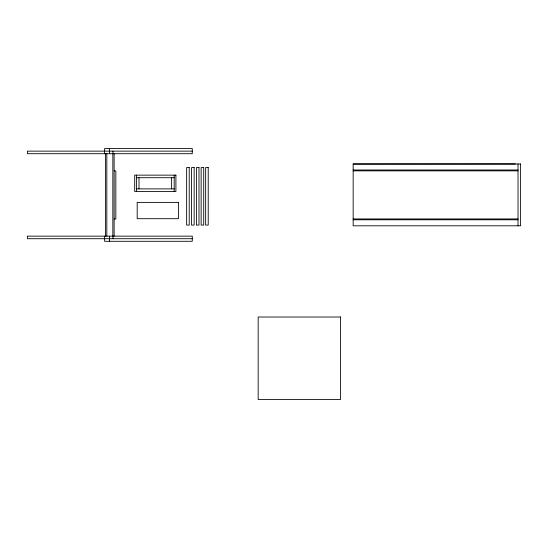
<?xml version="1.0" encoding="UTF-8"?>
<svg xmlns="http://www.w3.org/2000/svg" width="548" height="548" viewBox="0 0 548 548"><rect width="100%" height="100%" fill="white"/><g stroke="black" fill="none" stroke-linecap="round" stroke-linejoin="round"><path stroke-width="0.82" d="M192.266 151.132L27.4 151.132L27.4 153.707L192.266 153.707L192.266 148.556L104.6 148.556L104.6 153.707M353.159 164.044L515.449 163.982M353.159 169.996L518.024 169.996M114.128 170.88L115.84 170.88L115.84 218.967L114.128 218.967M353.159 170.853L518.024 170.853M136.418 177.716L174.202 177.716M136.418 188.875L174.202 188.875M353.159 218.94L518.024 218.94M353.159 219.796L518.024 219.796M192.266 238.716L27.4 238.716L27.4 236.14L192.266 236.14L192.266 241.291L104.6 241.291L104.6 236.14M518.024 163.982L518.024 225.81M174.202 175.141L174.202 191.451M171.627 177.716L171.627 188.875M138.993 177.716L138.993 188.875M136.418 175.141L136.418 191.451M114.128 153.707L114.128 236.14M112.97 151.132L112.97 153.707M112.97 236.14L112.97 238.716M112.84 153.707L112.84 236.14M109.525 148.556L109.525 153.707M109.525 236.14L109.525 241.291M106.826 153.707L106.826 236.14M105.538 153.707L105.538 236.14M520.6 163.982L353.159 163.982L353.159 225.81L520.6 225.81L520.6 163.982M189.218 167.558L186.642 167.558L186.642 225.084L189.218 225.084L189.218 167.558M194.156 167.558L191.581 167.558L191.581 225.084L194.156 225.084L194.156 167.558M198.986 167.558L196.41 167.558L196.41 225.084L198.986 225.084L198.986 167.558M203.712 167.558L201.137 167.558L201.137 225.084L203.712 225.084L203.712 167.558M208.219 167.558L205.644 167.558L205.644 225.084L208.219 225.084L208.219 167.558M175.915 175.141L134.698 175.141L134.698 191.451L175.915 191.451L175.915 175.141M178.408 202.39L137.192 202.39L137.192 218.7L178.408 218.7L178.408 202.39M340.603 317.011L258.17 317.011L258.17 399.444L340.603 399.444L340.603 317.011"/></g></svg>
